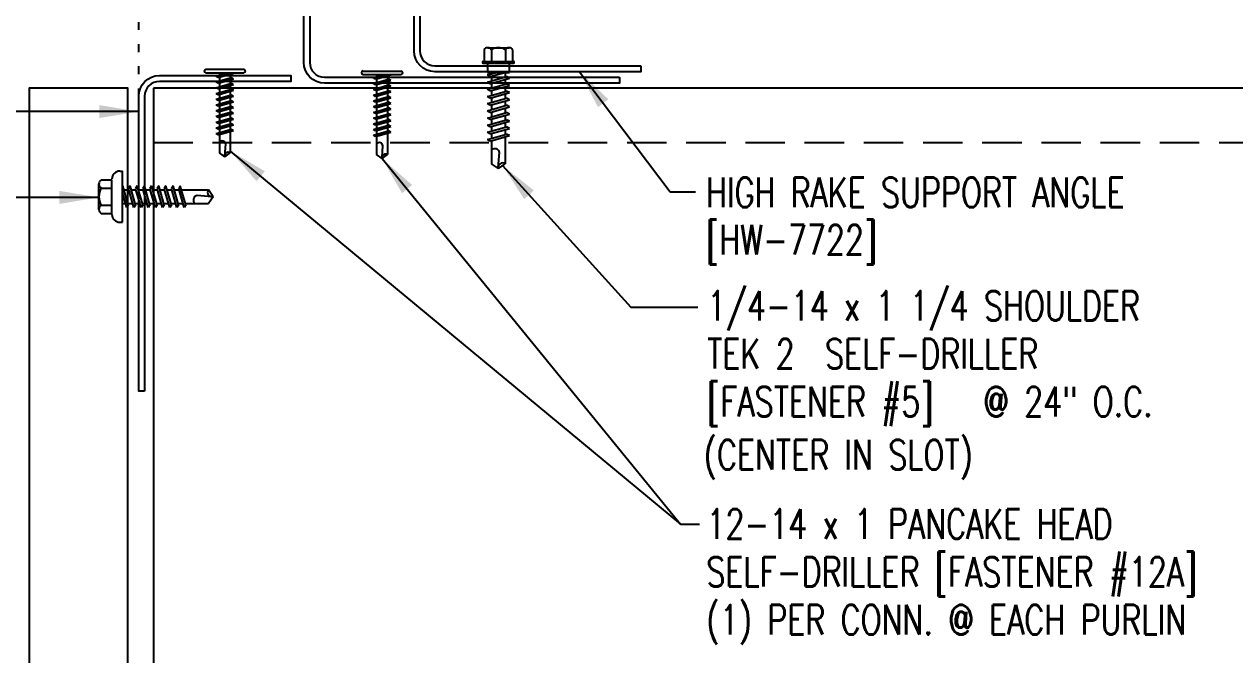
# Model space of a CAD drawing. Header units: inches. Extents: x 3.7 to 45.3, y 11.3 to 39.2.
# Drawn here: x 15.75 to 31.08, y 20.79 to 28.78 of the extents above; entities that cross this region are included whole.
import ezdxf

# ---------------------------------------------------------------- set-up
doc = ezdxf.new("R2010")
doc.units = ezdxf.units.IN
doc.header["$MEASUREMENT"] = 0
doc.linetypes.add('ACAD_ISO07W100', pattern=[3, 0, -3])
doc.linetypes.add('HIDDEN', pattern=[0.375, 0.25, -0.125])
for name, color, linetype in [('FASTENER', 9, 'Continuous'), ('PANEL', 11, 'Continuous'), ('STLA', 10, 'Continuous'), ('TEXT', 2, 'Continuous')]:
    doc.layers.add(name, color=color, linetype=linetype)
doc.styles.add('TEXT1', font='ROMANS.shx', dxfattribs={"width": 0.75, "height": 0.375})
doc.dimstyles.new('DETAIL$7', dxfattribs={"dimscale": 4, "dimtxt": 0.375, "dimasz": 0.125, "dimexe": 0.0625, "dimexo": 0.125, "dimgap": 0.0625, "dimtad": 1, "dimdec": 4, "dimzin": 3, "dimdsep": 46, "dimlunit": 4, "dimtxsty": 'TEXT1', "dimblk": 'ARCHTICK', "dimcen": 0.0625, "dimclrd": 7, "dimclre": 7, "dimclrt": 2, "dimadec": 0, "dimazin": 0, "dimtfac": 0.59375, "dimtdec": 4, "dimtmove": 2, "dimatfit": 3, "dimfxl": 0, "dimfrac": 2, "dimtolj": 1, "dimtzin": 3, "dimarcsym": 0})

# ---------------------------------------------------------------- blocks, each defined once
blk = doc.blocks.new('sd22')
at = {"layer": 'FASTENER'}
for p, q in [((-0.181, 0.204), (-0.181, 0.055)), ((-0.135, 0.23), (0.135, 0.23)), ((-0.089, 0.204), (-0.089, 0.055)), ((0.089, 0.204), (0.089, 0.055)), ((0.181, 0.204), (0.181, 0.055)), ((-0.193, 0.055), (0.193, 0.055)), ((-0.193, 0.037), (0.193, 0.037)), ((-0.181, 0.055), (0.181, 0.055)), ((-0.139, 0.037), (-0.139, -0.082)), ((0.139, -0.082), (0.139, 0.037)), ((-0.139, -0.114), (-0.025, -0.082)), ((-0.139, -0.082), (0.139, -0.082)), ((-0.104, -0.134), (-0.139, -0.114)), ((-0.139, -0.205), (0.104, -0.136)), ((-0.104, -0.134), (0.081, -0.082)), ((-0.086, -0.082), (-0.086, -0.099)), ((-0.086, -0.129), (-0.086, -0.19)), ((0.086, -0.082), (0.086, -0.141)), ((0.139, -0.156), (0.104, -0.136)), ((-0.104, -0.225), (-0.139, -0.205)), ((-0.139, -0.296), (0.104, -0.227)), ((-0.104, -0.316), (-0.139, -0.296)), ((-0.104, -0.225), (0.139, -0.156)), ((-0.104, -0.316), (0.139, -0.247)), ((-0.086, -0.22), (-0.086, -0.281)), ((0.086, -0.171), (0.086, -0.232)), ((0.086, -0.262), (0.086, -0.322)), ((0.139, -0.247), (0.104, -0.227)), ((-0.139, -0.387), (0.104, -0.318)), ((-0.104, -0.407), (-0.139, -0.387)), ((-0.139, -0.478), (0.104, -0.408)), ((-0.104, -0.407), (0.139, -0.338)), ((-0.104, -0.498), (0.139, -0.429)), ((-0.086, -0.311), (-0.086, -0.372)), ((-0.086, -0.402), (-0.086, -0.463)), ((0.086, -0.353), (0.086, -0.413)), ((0.086, -0.444), (0.086, -0.504)), ((0.139, -0.338), (0.104, -0.318)), ((0.139, -0.429), (0.104, -0.408)), ((-0.104, -0.498), (-0.139, -0.478)), ((-0.139, -0.569), (0.104, -0.499)), ((-0.104, -0.589), (-0.139, -0.569)), ((-0.139, -0.66), (0.104, -0.59)), ((-0.104, -0.589), (0.139, -0.519)), ((-0.104, -0.68), (0.139, -0.61)), ((-0.086, -0.493), (-0.086, -0.554)), ((-0.086, -0.584), (-0.086, -0.644)), ((0.086, -0.535), (0.086, -0.595)), ((0.139, -0.519), (0.104, -0.499)), ((0.139, -0.61), (0.104, -0.59)), ((-0.104, -0.68), (-0.139, -0.66)), ((-0.139, -0.75), (0.104, -0.681)), ((-0.104, -0.771), (-0.139, -0.75)), ((-0.104, -0.771), (0.139, -0.701)), ((-0.086, -0.675), (-0.086, -0.735)), ((-0.086, -0.766), (-0.086, -0.826)), ((0.086, -0.625), (0.086, -0.686)), ((0.086, -0.716), (0.086, -0.777)), ((0.139, -0.701), (0.104, -0.681)), ((-0.139, -0.841), (0.104, -0.772)), ((-0.104, -0.861), (-0.139, -0.841)), ((-0.139, -0.932), (0.104, -0.863)), ((-0.104, -0.861), (0.139, -0.792)), ((-0.104, -0.952), (0.139, -0.883)), ((-0.086, -0.857), (-0.086, -0.917)), ((0.086, -0.807), (0.086, -0.868)), ((0.086, -0.898), (0.086, -1.239)), ((0.139, -0.792), (0.104, -0.772)), ((0.139, -0.883), (0.104, -0.863)), ((-0.104, -0.952), (-0.139, -0.932)), ((-0.086, -0.947), (-0.086, -1.239)), ((-0.002, -1.285), (0.014, -1.098)), ((0, -1.3), (-0.086, -1.239)), ((0, -1.3), (0.086, -1.239))]:
    blk.add_line(p, q, dxfattribs=at)
for centre, radius, start, end in [((-0.135, 0.178), 0.0527, 29.8754, 150.1246), ((0, 0.066), 0.164, 56.9974, 123.0026), ((0.135, 0.178), 0.0527, 29.8754, 150.1246), ((-0.193, 0.046), 0.00894, 90, 270), ((0.193, 0.046), 0.00894, 270, 90), ((-0.046, -1.11), 0.0615, 11.1445, 130.906), ((0.054, -1.286), 0.0563, 55.4585, 194.8454)]:
    blk.add_arc(centre, radius, start, end, dxfattribs=at)
blk = doc.blocks.new('FD-F5')
at = {"layer": 'TEXT', "style": 'TEXT1', "width": 0.75}
for s, p in [('1/4-14 x 1 1/4 SHOULDER', (0.0047, -0.0408)), ('TEK 2  SELF-DRILLER', (0.0047, -0.1926)), ('[FASTENER #5]', (0.0047, -0.3444))]:
    blk.add_text(s, height=0.09375, dxfattribs=at).set_placement(p)
blk.add_attdef('(QUANTITY)', (0.8792, -0.3444), '', height=0.0938, dxfattribs=at)
at = {"layer": 'TEXT', "style": 'TEXT1', "flags": 1}
for tag, p in [('Color', (0.0529, -0.546)), ('Calc', (0.0529, -0.546)), ('OPT1', (0.0529, -0.546)), ('Opt2', (0.0529, -0.546)), ('Opt3', (0.0529, -0.546)), ('Description', (0.0529, -0.546)), ('Multiple', (0.0529, -0.546)), ('Part', (0.0529, -0.546)), ('Spare1', (0.0529, -0.7335)), ('Spare2', (0.0529, -0.7335)), ('Spare3', (0.0529, -0.7335)), ('Spare4', (0.0529, -0.7335)), ('Spare5', (0.0529, -0.7335)), ('Spare6', (0.0529, -0.7335)), ('Spare7', (0.0529, -0.7335)), ('Spare8', (0.0529, -0.7335)), ('Spare9', (0.0529, -0.7335)), ('Spare10', (0.0529, -0.7335))]:
    blk.add_attdef(tag, p, '', height=0.0938, dxfattribs=at)
blk = doc.blocks.new('sd5')
at = {"layer": 'FASTENER'}
for p, q in [((-0.24, 0.082), (0.24, 0.082)), ((-0.24, 0.037), (0.24, 0.037)), ((-0.111, -0.005), (0.037, 0.037)), ((-0.083, -0.021), (0.111, 0.034)), ((-0.069, 0.037), (0.069, 0.037)), ((-0.069, 0.037), (-0.069, 0.007)), ((0.069, 0.037), (0.106, 0.037)), ((0.069, 0.022), (0.069, -0.027)), ((0.111, 0.034), (0.106, 0.037)), ((-0.083, -0.021), (-0.111, -0.005)), ((-0.111, -0.078), (0.083, -0.023)), ((-0.083, -0.094), (-0.111, -0.078)), ((-0.111, -0.151), (0.083, -0.095)), ((-0.083, -0.167), (-0.111, -0.151)), ((-0.083, -0.094), (0.111, -0.039)), ((-0.083, -0.167), (0.111, -0.111)), ((-0.069, -0.018), (-0.069, -0.066)), ((-0.069, -0.09), (-0.069, -0.139)), ((0.069, -0.051), (0.069, -0.099)), ((0.069, -0.124), (0.069, -0.172)), ((0.111, -0.039), (0.083, -0.023)), ((0.111, -0.111), (0.083, -0.095)), ((-0.111, -0.224), (0.083, -0.168)), ((-0.083, -0.24), (-0.111, -0.224)), ((-0.111, -0.296), (0.083, -0.241)), ((-0.083, -0.312), (-0.111, -0.296)), ((-0.083, -0.24), (0.111, -0.184)), ((-0.083, -0.312), (0.111, -0.257)), ((-0.069, -0.163), (-0.069, -0.211)), ((-0.069, -0.236), (-0.069, -0.284)), ((0.069, -0.196), (0.069, -0.245)), ((0.069, -0.269), (0.069, -0.317)), ((0.111, -0.184), (0.083, -0.168)), ((0.111, -0.257), (0.083, -0.241)), ((-0.111, -0.369), (0.083, -0.314)), ((-0.083, -0.385), (-0.111, -0.369)), ((-0.111, -0.442), (0.083, -0.386)), ((-0.083, -0.458), (-0.111, -0.442)), ((-0.111, -0.514), (0.083, -0.459)), ((-0.083, -0.385), (0.111, -0.33)), ((-0.083, -0.458), (0.111, -0.402)), ((-0.069, -0.308), (-0.069, -0.357)), ((-0.069, -0.381), (-0.069, -0.43)), ((-0.069, -0.454), (-0.069, -0.502)), ((0.069, -0.342), (0.069, -0.39)), ((0.069, -0.414), (0.069, -0.463)), ((0.111, -0.33), (0.083, -0.314)), ((0.111, -0.402), (0.083, -0.386)), ((0.111, -0.475), (0.083, -0.459)), ((-0.083, -0.53), (-0.111, -0.514)), ((-0.111, -0.587), (0.083, -0.532)), ((-0.083, -0.603), (-0.111, -0.587)), ((-0.111, -0.66), (0.083, -0.604)), ((-0.083, -0.53), (0.111, -0.475)), ((-0.083, -0.603), (0.111, -0.548)), ((-0.069, -0.527), (-0.069, -0.575)), ((-0.069, -0.599), (-0.069, -0.648)), ((0.069, -0.487), (0.069, -0.536)), ((0.069, -0.56), (0.069, -0.608)), ((0.111, -0.548), (0.083, -0.532)), ((0.111, -0.62), (0.083, -0.604)), ((-0.083, -0.676), (-0.111, -0.66)), ((-0.111, -0.733), (0.083, -0.677)), ((-0.083, -0.749), (-0.111, -0.733)), ((-0.083, -0.676), (0.111, -0.62)), ((-0.083, -0.749), (0.111, -0.693)), ((-0.069, -0.672), (-0.069, -0.72)), ((-0.069, -0.745), (-0.069, -0.978)), ((0.069, -0.633), (0.069, -0.681)), ((0.069, -0.705), (0.069, -0.978)), ((0.111, -0.693), (0.083, -0.677)), ((-0.001, -1.014), (0.011, -0.865)), ((0, -1.027), (-0.069, -0.978)), ((0, -1.027), (0.069, -0.978))]:
    blk.add_line(p, q, dxfattribs=at)
for centre, radius, start, end in [((-0.238, 0.06), 0.0227, 94.6639, 265.3361), ((0.238, 0.06), 0.0227, 274.6639, 85.3361), ((-0.037, -0.875), 0.0492, 11.1445, 130.906), ((0.044, -1.015), 0.045, 55.4585, 194.8454)]:
    blk.add_arc(centre, radius, start, end, dxfattribs=at)
blk = doc.blocks.new('FD-F12a')
at = {"layer": 'TEXT', "style": 'TEXT1', "width": 0.75}
for s, p in [('12-14 x 1 PANCAKE HEAD', (0.0047, -0.0408)), ('SELF-DRILLER [FASTENER #12A]', (0.0047, -0.1926))]:
    blk.add_text(s, height=0.09375, dxfattribs=at).set_placement(p)
blk.add_attdef('(QUANTITY)', (0.0047, -0.3444), '', height=0.0938, dxfattribs=at)
at = {"layer": 'TEXT', "style": 'TEXT1', "flags": 1}
for tag, p in [('Description', (0.0553, -0.5192)), ('Multiple', (0.0553, -0.5192)), ('Color', (0.0553, -0.5192)), ('Calc', (0.0553, -0.5192)), ('Opt1', (0.0553, -0.5192)), ('Opt2', (0.0553, -0.5192)), ('Opt3', (0.0553, -0.5192)), ('Part', (0.0553, -0.5192)), ('Spare1', (0.0553, -0.7067)), ('Spare2', (0.0553, -0.7067)), ('Spare3', (0.0553, -0.7067)), ('Spare4', (0.0553, -0.7067)), ('Spare5', (0.0553, -0.7067)), ('Spare6', (0.0553, -0.7067)), ('Spare7', (0.0553, -0.7067)), ('Spare8', (0.0553, -0.7067)), ('Spare9', (0.0553, -0.7067)), ('Spare10', (0.0553, -0.7067))]:
    blk.add_attdef(tag, p, '', height=0.0938, dxfattribs=at)
blk = doc.blocks.new('fz2')
at = {"layer": 'FASTENER'}
for p, q in [((-0.161, 0.337), (0.161, 0.337)), ((-0.224, 0.171), (0.215, 0.171)), ((-0.215, 0.305), (-0.215, 0.171)), ((-0.107, 0.305), (-0.107, 0.171)), ((0.107, 0.305), (0.107, 0.171)), ((0.215, 0.305), (0.215, 0.171)), ((-0.324, 0.071), (-0.324, 0.037)), ((-0.324, 0.037), (0.324, 0.037)), ((-0.139, -0.016), (0.046, 0.037)), ((-0.104, -0.036), (0.139, 0.033)), ((-0.086, 0.037), (0.086, 0.037)), ((-0.086, 0.037), (-0.086, -0.001)), ((0.086, 0.037), (0.133, 0.037)), ((0.086, 0.018), (0.086, -0.042)), ((0.139, 0.033), (0.133, 0.037)), ((0.324, 0.071), (0.324, 0.037)), ((-0.104, -0.036), (-0.139, -0.016)), ((-0.139, -0.107), (0.104, -0.038)), ((-0.104, -0.127), (-0.139, -0.107)), ((-0.139, -0.198), (0.104, -0.128)), ((-0.104, -0.127), (0.139, -0.058)), ((-0.104, -0.218), (0.139, -0.149)), ((-0.086, -0.031), (-0.086, -0.092)), ((-0.086, -0.122), (-0.086, -0.183)), ((0.086, -0.073), (0.086, -0.133)), ((0.139, -0.058), (0.104, -0.038)), ((0.139, -0.149), (0.104, -0.128)), ((-0.104, -0.218), (-0.139, -0.198)), ((-0.139, -0.289), (0.104, -0.219)), ((-0.104, -0.309), (-0.139, -0.289)), ((-0.104, -0.309), (0.139, -0.239)), ((-0.086, -0.213), (-0.086, -0.274)), ((-0.086, -0.304), (-0.086, -0.364)), ((0.086, -0.164), (0.086, -0.224)), ((0.086, -0.255), (0.086, -0.315)), ((0.139, -0.239), (0.104, -0.219)), ((-0.139, -0.38), (0.104, -0.31)), ((-0.104, -0.4), (-0.139, -0.38)), ((-0.139, -0.47), (0.104, -0.401)), ((-0.104, -0.4), (0.139, -0.33)), ((-0.104, -0.491), (0.139, -0.421)), ((-0.086, -0.395), (-0.086, -0.455)), ((0.086, -0.345), (0.086, -0.406)), ((0.086, -0.436), (0.086, -0.497)), ((0.139, -0.33), (0.104, -0.31)), ((0.139, -0.421), (0.104, -0.401)), ((-0.104, -0.491), (-0.139, -0.47)), ((-0.139, -0.561), (0.104, -0.492)), ((-0.104, -0.581), (-0.139, -0.561)), ((-0.139, -0.652), (0.104, -0.583)), ((-0.104, -0.581), (0.139, -0.512)), ((-0.104, -0.672), (0.139, -0.603)), ((-0.086, -0.486), (-0.086, -0.546)), ((-0.086, -0.577), (-0.086, -0.637)), ((0.086, -0.527), (0.086, -0.588)), ((0.139, -0.512), (0.104, -0.492)), ((0.139, -0.603), (0.104, -0.583)), ((-0.104, -0.672), (-0.139, -0.652)), ((-0.139, -0.743), (0.104, -0.674)), ((-0.104, -0.763), (-0.139, -0.743)), ((-0.104, -0.763), (0.139, -0.694)), ((-0.086, -0.667), (-0.086, -0.728)), ((-0.086, -0.758), (-0.086, -1.05)), ((0.086, -0.618), (0.086, -0.679)), ((0.086, -0.709), (0.086, -1.05)), ((0.139, -0.694), (0.104, -0.674)), ((-0.002, -1.095), (0.014, -0.909)), ((0, -1.111), (-0.086, -1.05)), ((0, -1.111), (0.086, -1.05))]:
    blk.add_line(p, q, dxfattribs=at)
for centre, radius, start, end in [((-0.161, 0.274), 0.0628, 29.8754, 150.1246), ((0, 0.141), 0.196, 56.9974, 123.0026), ((0.161, 0.274), 0.0628, 29.8754, 150.1246), ((-0.224, 0.071), 0.1, 90, 180), ((0.224, 0.071), 0.1, 0, 90), ((-0.046, -0.921), 0.0615, 11.1445, 130.906), ((0.054, -1.097), 0.0563, 55.4585, 194.8454)]:
    blk.add_arc(centre, radius, start, end, dxfattribs=at)
blk = doc.blocks.new('_ArchTick')
at = {"color": 0, "linetype": 'ByBlock', "const_width": 0.15}
blk.add_lwpolyline([(-0.5, -0.5), (0.5, 0.5)], dxfattribs=at)

msp = doc.modelspace()

# ---------------------------------------------------------------- linework, layer by layer
at = {"layer": 'PANEL'}
msp.add_lwpolyline([(17.06058, 11.27413), (17.06058, 27.97322), (15.81058, 27.97322), (15.81058, 11.27413)], dxfattribs=at)
at = {"layer": 'STLA', "linetype": 'HIDDEN', "ltscale": 2}
msp.add_line((17.38528, 27.28378), (42.8488, 27.28378), dxfattribs=at)
at = {"layer": 'STLA'}
for points in [[(23.56189, 28.25741), (23.56189, 28.18271), (20.94909, 28.18271, -0.41421356), (20.68689, 28.44491), (20.68689, 30.89633), (20.76159, 30.89633), (20.76159, 28.44491, 0.41421356), (20.94909, 28.25741)], [(23.29092, 28.11172), (23.29092, 28.03702), (19.55312, 28.03702, -0.41421356), (19.29092, 28.29922), (19.29092, 29.96343), (19.36562, 29.96343), (19.36562, 28.29922, 0.41421356), (19.55312, 28.11172)], [(17.2737, 24.13371), (17.199, 24.13371), (17.199, 27.87151, -0.41421356), (17.4612, 28.13371), (19.12541, 28.13371), (19.12541, 28.05901), (17.4612, 28.05901, 0.41421356), (17.2737, 27.87151)]]:
    msp.add_lwpolyline(points, format="xyb", close=True, dxfattribs=at)
for points in [[(17.38528, 27.97322), (17.38528, 19.97322)], [(42.8488, 27.97322), (17.38528, 27.97322)]]:
    msp.add_lwpolyline(points, dxfattribs=at)
at = {"layer": 'TEXT', "linetype": 'ACAD_ISO07W100', "ltscale": 0.06}
msp.add_line((17.199, 27.87151), (17.199, 31.49827), dxfattribs=at)

# ---------------------------------------------------------------- block references
at = {"layer": 'FASTENER'}
for name, p in [('sd22', (21.75509, 28.25557)), ('sd5', (18.28979, 28.13108)), ('sd5', (20.28203, 28.10934))]:
    msp.add_blockref(name, p, dxfattribs=at)
at = {"layer": 'FASTENER', "rotation": 90}
msp.add_blockref('fz2', (17.03103, 26.59884), dxfattribs=at)
at = {"layer": 'TEXT', "xscale": 4, "yscale": 4, "zscale": 4}
for name, p, values in [('FD-F5', (24.38111, 25.19176), {'(QUANTITY)': '@ 24" O.C.'}), ('FD-F12a', (24.37204, 22.42829), {'(QUANTITY)': '(1) PER CONN. @ EACH PURLIN'})]:
    msp.add_blockref(name, p, dxfattribs=at).add_auto_attribs(values)

# ---------------------------------------------------------------- texts
at = {"layer": 'TEXT', "style": 'TEXT1', "width": 0.75}
for s, p in [('HIGH RAKE SUPPORT ANGLE', (24.38562, 26.46521)), ('[HW-7722]', (24.38562, 25.86521)), ('(CENTER IN SLOT)', (24.35646, 23.14095))]:
    msp.add_text(s, height=0.375, dxfattribs=at).set_placement(p)

# ---------------------------------------------------------------- leaders
for points in [[(22.78149, 28.18271), (23.93215, 26.65983), (24.25234, 26.65983)], [(17.199, 27.67725), (9.80803, 27.67725), (9.11856, 27.67725)], [(18.35882, 27.17758), (24.06229, 22.44771), (24.30243, 22.44771)], [(20.28203, 27.0824), (24.06229, 22.44771), (24.30243, 22.44771)], [(21.80865, 26.99307), (23.43193, 25.19763), (24.28242, 25.19763)], [(16.69446, 26.58965), (11.92606, 26.58965), (11.5645, 26.58965)]]:
    msp.add_leader(points, dimstyle='DETAIL$7')

doc.saveas('drawing.dxf')
